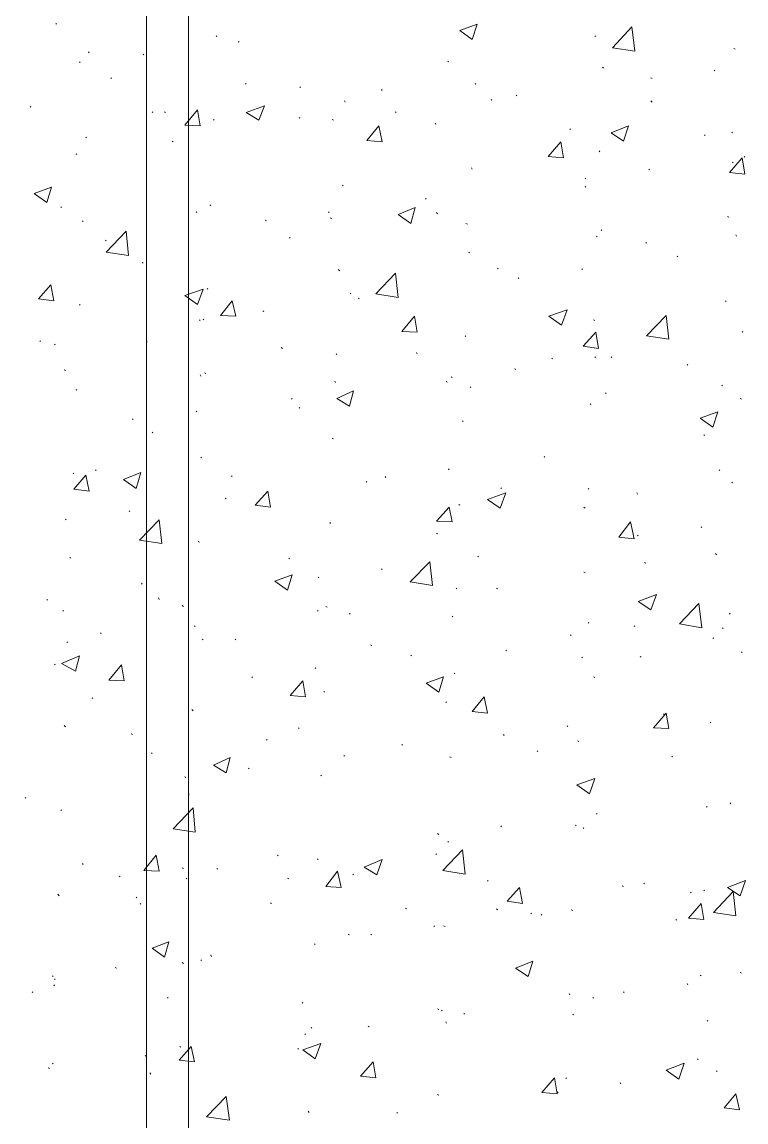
# Model space of a CAD drawing. Header units: millimetres. Extents: x 2928 to 3112, y 1220 to 1280.
# Drawn here: x 2971.976 to 2973.706, y 1249.013 to 1251.642 of the extents above; entities that cross this region are included whole.
import ezdxf

# ---------------------------------------------------------------- set-up
doc = ezdxf.new("R2010")
doc.units = ezdxf.units.MM

msp = doc.modelspace()

# ---------------------------------------------------------------- linework, layer by layer
at = {"color": 253, "linetype": 'Continuous', "lineweight": 5, "true_color": 0x9a9a9a}
for points in [[(2961.3116, 1241.9003), (2980.43854, 1241.9003), (2980.43854, 1247.74538), (2972.27343, 1247.74538), (2972.27343, 1256.61384), (2980.43854, 1256.61384), (2980.43854, 1261.45224), (2961.3116, 1261.45224), (2961.3116, 1249.1904)], [(2980.53854, 1247.84538), (2972.37343, 1247.84538), (2972.37343, 1256.51384), (2980.53854, 1256.51384)]]:
    msp.add_lwpolyline(points, dxfattribs=at)
at = {"color": 92, "linetype": 'Continuous', "lineweight": 13, "true_color": 0x00b800}
for points in [[(2972.05842, 1251.6371), (2972.05676, 1251.63877), (2972.05676, 1251.63877)], [(2973.02177, 1251.6221), (2973.06344, 1251.6371), (2973.06344, 1251.6371)], [(2973.05177, 1251.60044), (2973.06344, 1251.6371), (2973.06344, 1251.6371)], [(2972.44176, 1251.6071), (2972.4401, 1251.60877), (2972.4401, 1251.60877)], [(2973.02177, 1251.6221), (2973.05177, 1251.60044), (2973.05177, 1251.60044)], [(2973.34677, 1251.6071), (2973.34511, 1251.60877), (2973.34511, 1251.60877)], [(2973.38678, 1251.58044), (2973.43344, 1251.63044), (2973.43344, 1251.63044)], [(2973.44011, 1251.5721), (2973.43344, 1251.63044), (2973.43344, 1251.63044)], [(2972.4951, 1251.59377), (2972.49343, 1251.59544), (2972.49343, 1251.59544)], [(2973.38678, 1251.58044), (2973.44011, 1251.5721), (2973.44011, 1251.5721)], [(2972.13676, 1251.56877), (2972.13509, 1251.57044), (2972.13509, 1251.57044)], [(2972.26676, 1251.56377), (2972.26509, 1251.56544), (2972.26509, 1251.56544)], [(2973.68011, 1251.5771), (2973.67678, 1251.57877), (2973.67678, 1251.57877)], [(2972.11509, 1251.54543), (2972.11342, 1251.5471), (2972.11342, 1251.5471)], [(2972.9951, 1251.5471), (2972.99344, 1251.54877), (2972.99344, 1251.54877)], [(2973.36511, 1251.5321), (2973.36344, 1251.53377), (2973.36344, 1251.53377)], [(2972.19009, 1251.5071), (2972.18842, 1251.50877), (2972.18842, 1251.50877)], [(2973.48178, 1251.5071), (2973.47844, 1251.50877), (2973.47844, 1251.50877)], [(2973.63178, 1251.52543), (2973.63011, 1251.5271), (2973.63011, 1251.5271)], [(2972.51176, 1251.49377), (2972.5101, 1251.49543), (2972.5101, 1251.49543)], [(2972.64176, 1251.48543), (2972.6401, 1251.4871), (2972.6401, 1251.4871)], [(2972.83677, 1251.47877), (2972.8351, 1251.48043), (2972.8351, 1251.48043)], [(2973.0601, 1251.49377), (2973.05844, 1251.49543), (2973.05844, 1251.49543)], [(2972.74843, 1251.45043), (2972.74677, 1251.45377), (2972.74677, 1251.45377)], [(2973.09844, 1251.45543), (2973.09677, 1251.4571), (2973.09677, 1251.4571)], [(2973.15844, 1251.46543), (2973.15677, 1251.4671), (2973.15677, 1251.4671)], [(2973.48178, 1251.45043), (2973.47844, 1251.45377), (2973.47844, 1251.45377)], [(2971.99676, 1251.43877), (2971.99509, 1251.44043), (2971.99509, 1251.44043)], [(2972.28843, 1251.42543), (2972.28676, 1251.4271), (2972.28676, 1251.4271)], [(2972.31843, 1251.42543), (2972.31676, 1251.4271), (2972.31676, 1251.4271)], [(2972.36509, 1251.39543), (2972.39509, 1251.4321), (2972.39509, 1251.4321)], [(2972.40176, 1251.39377), (2972.39509, 1251.4321), (2972.39509, 1251.4321)], [(2972.51176, 1251.42543), (2972.5551, 1251.4421), (2972.5551, 1251.4421)], [(2972.51176, 1251.42543), (2972.54176, 1251.4071), (2972.54176, 1251.4071)], [(2972.54176, 1251.4071), (2972.5551, 1251.4421), (2972.5551, 1251.4421)], [(2972.8701, 1251.42543), (2972.86843, 1251.4271), (2972.86843, 1251.4271)], [(2972.4351, 1251.4071), (2972.43343, 1251.40877), (2972.43343, 1251.40877)], [(2972.6401, 1251.4121), (2972.63843, 1251.41377), (2972.63843, 1251.41377)], [(2972.7201, 1251.4071), (2972.71677, 1251.40877), (2972.71677, 1251.40877)], [(2972.9651, 1251.3971), (2972.96344, 1251.40043), (2972.96344, 1251.40043)], [(2972.36509, 1251.39543), (2972.40176, 1251.39377), (2972.40176, 1251.39377)], [(2972.8001, 1251.35877), (2972.82843, 1251.39377), (2972.82843, 1251.39377)], [(2972.83677, 1251.35543), (2972.82843, 1251.39377), (2972.82843, 1251.39377)], [(2973.28677, 1251.38543), (2973.28511, 1251.3871), (2973.28511, 1251.3871)], [(2973.38344, 1251.3771), (2973.42511, 1251.39377), (2973.42511, 1251.39377)], [(2973.38344, 1251.3771), (2973.41344, 1251.3571), (2973.41344, 1251.3571)], [(2973.41344, 1251.3571), (2973.42511, 1251.39377), (2973.42511, 1251.39377)], [(2973.60845, 1251.37043), (2973.60678, 1251.3721), (2973.60678, 1251.3721)], [(2973.67345, 1251.3771), (2973.67178, 1251.37877), (2973.67178, 1251.37877)], [(2972.13009, 1251.36543), (2972.12842, 1251.3671), (2972.12842, 1251.3671)], [(2972.33676, 1251.35543), (2972.33509, 1251.3571), (2972.33509, 1251.3571)], [(2972.8001, 1251.35877), (2972.83677, 1251.35543), (2972.83677, 1251.35543)], [(2973.23344, 1251.32043), (2973.26344, 1251.35543), (2973.26344, 1251.35543)], [(2973.27011, 1251.3171), (2973.26344, 1251.35543), (2973.26344, 1251.35543)], [(2972.10676, 1251.32543), (2972.10509, 1251.3271), (2972.10509, 1251.3271)], [(2973.23344, 1251.32043), (2973.27011, 1251.3171), (2973.27011, 1251.3171)], [(2973.35677, 1251.3321), (2973.35511, 1251.33377), (2973.35511, 1251.33377)], [(2973.70345, 1251.31876), (2973.70178, 1251.32043), (2973.70178, 1251.32043)], [(2973.05177, 1251.29043), (2973.0501, 1251.29376), (2973.0501, 1251.29376)], [(2973.66678, 1251.2821), (2973.69678, 1251.3171), (2973.69678, 1251.3171)], [(2973.67511, 1251.30543), (2973.67345, 1251.3071), (2973.67345, 1251.3071)], [(2973.70345, 1251.27876), (2973.69678, 1251.3171), (2973.69678, 1251.3171)], [(2973.32344, 1251.2671), (2973.32177, 1251.26876), (2973.32177, 1251.26876)], [(2973.47511, 1251.28876), (2973.47344, 1251.29043), (2973.47344, 1251.29043)], [(2973.66678, 1251.2821), (2973.70345, 1251.27876), (2973.70345, 1251.27876)], [(2972.00509, 1251.2321), (2972.04676, 1251.2471), (2972.04676, 1251.2471)], [(2972.03509, 1251.21043), (2972.04676, 1251.2471), (2972.04676, 1251.2471)], [(2972.74343, 1251.25043), (2972.74177, 1251.2521), (2972.74177, 1251.2521)], [(2973.32344, 1251.2471), (2973.32177, 1251.24876), (2973.32177, 1251.24876)], [(2972.00509, 1251.2321), (2972.03509, 1251.21043), (2972.03509, 1251.21043)], [(2972.94177, 1251.21876), (2972.9401, 1251.22043), (2972.9401, 1251.22043)], [(2972.07009, 1251.19876), (2972.06842, 1251.20043), (2972.06842, 1251.20043)], [(2972.39343, 1251.1871), (2972.39176, 1251.18876), (2972.39176, 1251.18876)], [(2972.42676, 1251.20376), (2972.42509, 1251.20543), (2972.42509, 1251.20543)], [(2972.7101, 1251.1871), (2972.70843, 1251.18876), (2972.70843, 1251.18876)], [(2972.8751, 1251.1821), (2972.9151, 1251.19876), (2972.9151, 1251.19876)], [(2972.9051, 1251.16043), (2972.9151, 1251.19876), (2972.9151, 1251.19876)], [(2972.96844, 1251.18376), (2972.96677, 1251.1871), (2972.96677, 1251.1871)], [(2972.12176, 1251.16543), (2972.12009, 1251.1671), (2972.12009, 1251.1671)], [(2972.5601, 1251.1671), (2972.55676, 1251.16876), (2972.55676, 1251.16876)], [(2972.7151, 1251.1721), (2972.71343, 1251.17376), (2972.71343, 1251.17376)], [(2972.8751, 1251.1821), (2972.9051, 1251.16043), (2972.9051, 1251.16043)], [(2973.0401, 1251.15876), (2973.03677, 1251.16043), (2973.03677, 1251.16043)], [(2973.66511, 1251.17543), (2973.66178, 1251.1771), (2973.66178, 1251.1771)], [(2972.17676, 1251.09209), (2972.22509, 1251.1421), (2972.22509, 1251.1421)], [(2972.23009, 1251.08376), (2972.22509, 1251.1421), (2972.22509, 1251.1421)], [(2973.36178, 1251.14376), (2973.36011, 1251.14543), (2973.36011, 1251.14543)], [(2973.68345, 1251.13043), (2973.68178, 1251.13376), (2973.68178, 1251.13376)], [(2972.17676, 1251.11876), (2972.17509, 1251.12043), (2972.17509, 1251.12043)], [(2972.61676, 1251.12543), (2972.6151, 1251.1271), (2972.6151, 1251.1271)], [(2973.35011, 1251.12876), (2973.34844, 1251.13043), (2973.34844, 1251.13043)], [(2973.46844, 1251.11376), (2973.46678, 1251.11543), (2973.46678, 1251.11543)], [(2972.17676, 1251.09209), (2972.23009, 1251.08376), (2972.23009, 1251.08376)], [(2973.0451, 1251.09043), (2973.04344, 1251.09209), (2973.04344, 1251.09209)], [(2973.54344, 1251.08043), (2973.54178, 1251.08209), (2973.54178, 1251.08209)], [(2972.26509, 1251.06543), (2972.26343, 1251.06709), (2972.26343, 1251.06709)], [(2972.7351, 1251.04709), (2972.73177, 1251.05043), (2972.73177, 1251.05043)], [(2972.82177, 1250.99209), (2972.86843, 1251.04209), (2972.86843, 1251.04209)], [(2972.8751, 1250.98376), (2972.86843, 1251.04209), (2972.86843, 1251.04209)], [(2973.11344, 1251.05209), (2973.11177, 1251.05376), (2973.11177, 1251.05376)], [(2973.16344, 1251.02876), (2973.16177, 1251.03043), (2973.16177, 1251.03043)], [(2973.31511, 1251.05043), (2973.31344, 1251.05209), (2973.31344, 1251.05209)], [(2972.01509, 1250.98043), (2972.04509, 1251.01376), (2972.04509, 1251.01376)], [(2972.05176, 1250.97543), (2972.04509, 1251.01376), (2972.04509, 1251.01376)], [(2972.36509, 1250.98876), (2972.40843, 1251.00376), (2972.40843, 1251.00376)], [(2972.39509, 1250.96709), (2972.40843, 1251.00376), (2972.40843, 1251.00376)], [(2972.42009, 1251.00376), (2972.41843, 1251.00543), (2972.41843, 1251.00543)], [(2972.01509, 1250.98043), (2972.05176, 1250.97543), (2972.05176, 1250.97543)], [(2972.36509, 1250.98876), (2972.39509, 1250.96709), (2972.39509, 1250.96709)], [(2972.4501, 1250.94043), (2972.47843, 1250.97543), (2972.47843, 1250.97543)], [(2972.48676, 1250.93876), (2972.47843, 1250.97543), (2972.47843, 1250.97543)], [(2972.76177, 1250.99209), (2972.7601, 1250.99376), (2972.7601, 1250.99376)], [(2972.78177, 1250.98043), (2972.7801, 1250.98209), (2972.7801, 1250.98209)], [(2972.82177, 1250.99209), (2972.8751, 1250.98376), (2972.8751, 1250.98376)], [(2973.65845, 1250.97376), (2973.65678, 1250.97543), (2973.65678, 1250.97543)], [(2972.11509, 1250.96543), (2972.11342, 1250.96709), (2972.11342, 1250.96709)], [(2972.55343, 1250.95043), (2972.55176, 1250.95209), (2972.55176, 1250.95209)], [(2973.23511, 1250.93876), (2973.27844, 1250.95376), (2973.27844, 1250.95376)], [(2973.26511, 1250.91709), (2973.27844, 1250.95376), (2973.27844, 1250.95376)], [(2972.40176, 1250.92876), (2972.40009, 1250.93043), (2972.40009, 1250.93043)], [(2972.41009, 1250.93043), (2972.40843, 1250.93209), (2972.40843, 1250.93209)], [(2972.4501, 1250.94043), (2972.48676, 1250.93876), (2972.48676, 1250.93876)], [(2972.88343, 1250.90209), (2972.91344, 1250.93876), (2972.91344, 1250.93876)], [(2972.9201, 1250.90043), (2972.91344, 1250.93876), (2972.91344, 1250.93876)], [(2973.23511, 1250.93876), (2973.26511, 1250.91709), (2973.26511, 1250.91709)], [(2973.34511, 1250.92876), (2973.34177, 1250.93043), (2973.34177, 1250.93043)], [(2973.46844, 1250.89209), (2973.51511, 1250.94043), (2973.51511, 1250.94043)], [(2973.52178, 1250.88376), (2973.51511, 1250.94043), (2973.51511, 1250.94043)], [(2972.88343, 1250.90209), (2972.9201, 1250.90043), (2972.9201, 1250.90043)], [(2973.31677, 1250.86709), (2973.34677, 1250.90043), (2973.34677, 1250.90043)], [(2973.35344, 1250.86209), (2973.34677, 1250.90043), (2973.34677, 1250.90043)], [(2973.69845, 1250.90043), (2973.69678, 1250.90209), (2973.69678, 1250.90209)], [(2972.02009, 1250.87876), (2972.01842, 1250.88043), (2972.01842, 1250.88043)], [(2972.05509, 1250.87043), (2972.05342, 1250.87209), (2972.05342, 1250.87209)], [(2972.27509, 1250.87709), (2972.27343, 1250.87876), (2972.27343, 1250.87876)], [(2973.03677, 1250.89043), (2973.0351, 1250.89209), (2973.0351, 1250.89209)], [(2973.46844, 1250.89209), (2973.52178, 1250.88376), (2973.52178, 1250.88376)], [(2972.59843, 1250.86209), (2972.5951, 1250.86376), (2972.5951, 1250.86376)], [(2972.72843, 1250.84709), (2972.72677, 1250.84876), (2972.72677, 1250.84876)], [(2972.9201, 1250.84876), (2972.91844, 1250.85209), (2972.91844, 1250.85209)], [(2973.31677, 1250.86709), (2973.35344, 1250.86209), (2973.35344, 1250.86209)], [(2973.24344, 1250.83709), (2973.24177, 1250.83876), (2973.24177, 1250.83876)], [(2973.34677, 1250.84042), (2973.34511, 1250.84209), (2973.34511, 1250.84209)], [(2973.38511, 1250.84042), (2973.38344, 1250.84209), (2973.38344, 1250.84209)], [(2973.56678, 1250.82209), (2973.56511, 1250.82376), (2973.56511, 1250.82376)], [(2972.08009, 1250.80876), (2972.07676, 1250.81042), (2972.07676, 1250.81042)], [(2972.40343, 1250.79542), (2972.40176, 1250.79876), (2972.40176, 1250.79876)], [(2972.41509, 1250.80209), (2972.41176, 1250.80376), (2972.41176, 1250.80376)], [(2973.00344, 1250.79209), (2973.00177, 1250.79376), (2973.00177, 1250.79376)], [(2973.15511, 1250.81042), (2973.15344, 1250.81376), (2973.15344, 1250.81376)], [(2972.7251, 1250.78042), (2972.72343, 1250.78376), (2972.72343, 1250.78376)], [(2972.99177, 1250.78042), (2972.9901, 1250.78376), (2972.9901, 1250.78376)], [(2973.04844, 1250.76876), (2973.04677, 1250.77042), (2973.04677, 1250.77042)], [(2973.65011, 1250.77209), (2973.64845, 1250.77376), (2973.64845, 1250.77376)], [(2972.10676, 1250.76209), (2972.10509, 1250.76376), (2972.10509, 1250.76376)], [(2972.62176, 1250.74042), (2972.6201, 1250.74209), (2972.6201, 1250.74209)], [(2972.72843, 1250.74209), (2972.76843, 1250.76042), (2972.76843, 1250.76042)], [(2972.72843, 1250.74209), (2972.75843, 1250.72376), (2972.75843, 1250.72376)], [(2972.75843, 1250.72376), (2972.76843, 1250.76042), (2972.76843, 1250.76042)], [(2973.37178, 1250.75376), (2973.37011, 1250.75542), (2973.37011, 1250.75542)], [(2973.69511, 1250.74042), (2973.69178, 1250.74209), (2973.69178, 1250.74209)], [(2972.6401, 1250.71876), (2972.63843, 1250.72042), (2972.63843, 1250.72042)], [(2973.33511, 1250.72709), (2973.33344, 1250.73042), (2973.33344, 1250.73042)], [(2972.24176, 1250.69209), (2972.24009, 1250.69376), (2972.24009, 1250.69376)], [(2972.39343, 1250.71042), (2972.39176, 1250.71209), (2972.39176, 1250.71209)], [(2973.0301, 1250.68709), (2973.02844, 1250.68876), (2973.02844, 1250.68876)], [(2973.59678, 1250.69542), (2973.63845, 1250.71042), (2973.63845, 1250.71042)], [(2973.59678, 1250.69542), (2973.62678, 1250.67376), (2973.62678, 1250.67376)], [(2973.62678, 1250.67376), (2973.63845, 1250.71042), (2973.63845, 1250.71042)], [(2972.28843, 1250.66042), (2972.28676, 1250.66209), (2972.28676, 1250.66209)], [(2972.7201, 1250.64542), (2972.71677, 1250.64709), (2972.71677, 1250.64709)], [(2973.60678, 1250.65376), (2973.60511, 1250.65542), (2973.60511, 1250.65542)], [(2972.40509, 1250.60042), (2972.40343, 1250.60209), (2972.40343, 1250.60209)], [(2973.22511, 1250.60209), (2973.22344, 1250.60375), (2973.22344, 1250.60375)], [(2972.10009, 1250.56209), (2972.09842, 1250.56375), (2972.09842, 1250.56375)], [(2972.10009, 1250.52542), (2972.12842, 1250.55875), (2972.12842, 1250.55875)], [(2972.13676, 1250.52042), (2972.12842, 1250.55875), (2972.12842, 1250.55875)], [(2972.15342, 1250.57042), (2972.15176, 1250.57209), (2972.15176, 1250.57209)], [(2972.21843, 1250.54875), (2972.26009, 1250.56542), (2972.26009, 1250.56542)], [(2972.24843, 1250.52709), (2972.26009, 1250.56542), (2972.26009, 1250.56542)], [(2972.47843, 1250.55542), (2972.47676, 1250.55709), (2972.47676, 1250.55709)], [(2972.8451, 1250.55375), (2972.84343, 1250.55542), (2972.84343, 1250.55542)], [(2972.99677, 1250.57209), (2972.9951, 1250.57375), (2972.9951, 1250.57375)], [(2973.64345, 1250.57042), (2973.64178, 1250.57209), (2973.64178, 1250.57209)], [(2972.21843, 1250.54875), (2972.24843, 1250.52709), (2972.24843, 1250.52709)], [(2972.8001, 1250.54209), (2972.79843, 1250.54375), (2972.79843, 1250.54375)], [(2973.12177, 1250.52709), (2973.1201, 1250.52875), (2973.1201, 1250.52875)], [(2973.67345, 1250.54042), (2973.67178, 1250.54209), (2973.67178, 1250.54209)], [(2972.10009, 1250.52542), (2972.13676, 1250.52042), (2972.13676, 1250.52042)], [(2972.46343, 1250.50209), (2972.46176, 1250.50375), (2972.46176, 1250.50375)], [(2972.53343, 1250.48709), (2972.56343, 1250.52042), (2972.56343, 1250.52042)], [(2972.5701, 1250.48209), (2972.56343, 1250.52042), (2972.56343, 1250.52042)], [(2973.08844, 1250.50042), (2973.13177, 1250.51709), (2973.13177, 1250.51709)], [(2973.11844, 1250.48042), (2973.13177, 1250.51709), (2973.13177, 1250.51709)], [(2973.33011, 1250.52542), (2973.32844, 1250.52709), (2973.32844, 1250.52709)], [(2973.44678, 1250.51375), (2973.44511, 1250.51709), (2973.44511, 1250.51709)], [(2972.53343, 1250.48709), (2972.5701, 1250.48209), (2972.5701, 1250.48209)], [(2972.96677, 1250.44875), (2972.99677, 1250.48209), (2972.99677, 1250.48209)], [(2973.00344, 1250.44709), (2972.99677, 1250.48209), (2972.99677, 1250.48209)], [(2973.02177, 1250.48709), (2973.0201, 1250.48875), (2973.0201, 1250.48875)], [(2973.08844, 1250.50042), (2973.11844, 1250.48042), (2973.11844, 1250.48042)], [(2973.32177, 1250.48042), (2973.31844, 1250.48209), (2973.31844, 1250.48209)], [(2972.08176, 1250.45209), (2972.08009, 1250.45375), (2972.08009, 1250.45375)], [(2972.23343, 1250.47209), (2972.23176, 1250.47375), (2972.23176, 1250.47375)], [(2972.25676, 1250.40375), (2972.30343, 1250.45209), (2972.30343, 1250.45209)], [(2972.31009, 1250.39542), (2972.30343, 1250.45209), (2972.30343, 1250.45209)], [(2972.71343, 1250.44375), (2972.71177, 1250.44542), (2972.71177, 1250.44542)], [(2972.96677, 1250.44875), (2973.00344, 1250.44709), (2973.00344, 1250.44709)], [(2973.40178, 1250.41042), (2973.43011, 1250.44709), (2973.43011, 1250.44709)], [(2973.43844, 1250.40709), (2973.43011, 1250.44709), (2973.43011, 1250.44709)], [(2973.60011, 1250.43375), (2973.59845, 1250.43542), (2973.59845, 1250.43542)], [(2972.25676, 1250.40375), (2972.31009, 1250.39542), (2972.31009, 1250.39542)], [(2972.40009, 1250.39875), (2972.39676, 1250.40042), (2972.39676, 1250.40042)], [(2972.96844, 1250.41875), (2972.96677, 1250.42042), (2972.96677, 1250.42042)], [(2973.40178, 1250.41042), (2973.43844, 1250.40709), (2973.43844, 1250.40709)], [(2973.44844, 1250.41375), (2973.44678, 1250.41542), (2973.44678, 1250.41542)], [(2973.63511, 1250.36875), (2973.63345, 1250.37208), (2973.63345, 1250.37208)], [(2972.09176, 1250.36042), (2972.09009, 1250.36208), (2972.09009, 1250.36208)], [(2972.6151, 1250.35875), (2972.61343, 1250.36042), (2972.61343, 1250.36042)], [(2972.90344, 1250.30375), (2972.9501, 1250.35208), (2972.9501, 1250.35208)], [(2972.95677, 1250.29542), (2972.9501, 1250.35208), (2972.9501, 1250.35208)], [(2973.06677, 1250.36375), (2973.0651, 1250.36542), (2973.0651, 1250.36542)], [(2973.46678, 1250.34875), (2973.46344, 1250.35042), (2973.46344, 1250.35042)], [(2972.5801, 1250.30542), (2972.62176, 1250.32042), (2972.62176, 1250.32042)], [(2972.6101, 1250.28375), (2972.62176, 1250.32042), (2972.62176, 1250.32042)], [(2972.83677, 1250.33375), (2972.8351, 1250.33542), (2972.8351, 1250.33542)], [(2973.32177, 1250.32542), (2973.31844, 1250.32708), (2973.31844, 1250.32708)], [(2972.26343, 1250.29875), (2972.26176, 1250.30042), (2972.26176, 1250.30042)], [(2972.5801, 1250.30542), (2972.6101, 1250.28375), (2972.6101, 1250.28375)], [(2972.6851, 1250.31375), (2972.68343, 1250.31542), (2972.68343, 1250.31542)], [(2972.90344, 1250.30375), (2972.95677, 1250.29542), (2972.95677, 1250.29542)], [(2973.0151, 1250.28708), (2973.01344, 1250.28875), (2973.01344, 1250.28875)], [(2973.11177, 1250.28708), (2973.1101, 1250.28875), (2973.1101, 1250.28875)], [(2973.44844, 1250.25708), (2973.49178, 1250.27375), (2973.49178, 1250.27375)], [(2973.47844, 1250.23708), (2973.49178, 1250.27375), (2973.49178, 1250.27375)], [(2972.03676, 1250.26042), (2972.03509, 1250.26208), (2972.03509, 1250.26208)], [(2972.30343, 1250.26208), (2972.30176, 1250.26542), (2972.30176, 1250.26542)], [(2972.36176, 1250.24542), (2972.35843, 1250.24708), (2972.35843, 1250.24708)], [(2972.7051, 1250.24375), (2972.70177, 1250.24542), (2972.70177, 1250.24542)], [(2973.44844, 1250.25708), (2973.47844, 1250.23708), (2973.47844, 1250.23708)], [(2973.54678, 1250.20375), (2973.59344, 1250.25208), (2973.59344, 1250.25208)], [(2973.60011, 1250.19375), (2973.59344, 1250.25208), (2973.59344, 1250.25208)], [(2972.07509, 1250.23375), (2972.07342, 1250.23542), (2972.07342, 1250.23542)], [(2972.68343, 1250.23375), (2972.68177, 1250.23542), (2972.68177, 1250.23542)], [(2972.7601, 1250.22708), (2972.75843, 1250.22875), (2972.75843, 1250.22875)], [(2973.0051, 1250.22042), (2973.00344, 1250.22208), (2973.00344, 1250.22208)], [(2973.66845, 1250.22708), (2973.66678, 1250.22875), (2973.66678, 1250.22875)], [(2972.39009, 1250.19708), (2972.38843, 1250.19875), (2972.38843, 1250.19875)], [(2973.33011, 1250.20542), (2973.32844, 1250.20708), (2973.32844, 1250.20708)], [(2973.44011, 1250.19708), (2973.43844, 1250.19875), (2973.43844, 1250.19875)], [(2973.54678, 1250.20375), (2973.60011, 1250.19375), (2973.60011, 1250.19375)], [(2973.65178, 1250.19208), (2973.65011, 1250.19375), (2973.65011, 1250.19375)], [(2972.08509, 1250.15875), (2972.08342, 1250.16041), (2972.08342, 1250.16041)], [(2972.16509, 1250.18042), (2972.16342, 1250.18208), (2972.16342, 1250.18208)], [(2972.40843, 1250.16542), (2972.40676, 1250.16708), (2972.40676, 1250.16708)], [(2972.48676, 1250.16542), (2972.4851, 1250.16708), (2972.4851, 1250.16708)], [(2973.28844, 1250.17542), (2973.28677, 1250.17708), (2973.28677, 1250.17708)], [(2973.62845, 1250.16875), (2973.62678, 1250.17042), (2973.62678, 1250.17042)], [(2972.81177, 1250.15208), (2972.80843, 1250.15375), (2972.80843, 1250.15375)], [(2973.13344, 1250.13875), (2973.13177, 1250.14041), (2973.13177, 1250.14041)], [(2973.69678, 1250.13541), (2973.69511, 1250.13708), (2973.69511, 1250.13708)], [(2972.07009, 1250.10875), (2972.11342, 1250.12708), (2972.11342, 1250.12708)], [(2972.07009, 1250.10875), (2972.10342, 1250.09041), (2972.10342, 1250.09041)], [(2972.10342, 1250.09041), (2972.11342, 1250.12708), (2972.11342, 1250.12708)], [(2972.90677, 1250.12708), (2972.9051, 1250.12875), (2972.9051, 1250.12875)], [(2973.31511, 1250.12208), (2973.31344, 1250.12375), (2973.31344, 1250.12375)], [(2973.45511, 1250.12375), (2973.45344, 1250.12541), (2973.45344, 1250.12541)], [(2972.05509, 1250.10541), (2972.05342, 1250.10708), (2972.05342, 1250.10708)], [(2972.18342, 1250.06875), (2972.21343, 1250.10541), (2972.21343, 1250.10541)], [(2972.22009, 1250.06708), (2972.21343, 1250.10541), (2972.21343, 1250.10541)], [(2972.67843, 1250.09708), (2972.67677, 1250.09875), (2972.67677, 1250.09875)], [(2973.0101, 1250.08375), (2973.00844, 1250.08541), (2973.00844, 1250.08541)], [(2972.18342, 1250.06875), (2972.22009, 1250.06708), (2972.22009, 1250.06708)], [(2972.52676, 1250.07541), (2972.5251, 1250.07708), (2972.5251, 1250.07708)], [(2972.61676, 1250.03208), (2972.64676, 1250.06708), (2972.64676, 1250.06708)], [(2972.65343, 1250.02875), (2972.64676, 1250.06708), (2972.64676, 1250.06708)], [(2972.94177, 1250.06208), (2972.98344, 1250.07708), (2972.98344, 1250.07708)], [(2972.94177, 1250.06208), (2972.97177, 1250.04041), (2972.97177, 1250.04041)], [(2972.97177, 1250.04041), (2972.98344, 1250.07708), (2972.98344, 1250.07708)], [(2973.34511, 1250.07541), (2973.34177, 1250.07708), (2973.34177, 1250.07708)], [(2972.61676, 1250.03208), (2972.65343, 1250.02875), (2972.65343, 1250.02875)], [(2972.69843, 1250.04041), (2972.69677, 1250.04208), (2972.69677, 1250.04208)], [(2972.14509, 1250.02541), (2972.14342, 1250.02708), (2972.14342, 1250.02708)], [(2972.9901, 1250.01541), (2972.98844, 1250.01708), (2972.98844, 1250.01708)], [(2973.05177, 1249.99375), (2973.0801, 1250.02875), (2973.0801, 1250.02875)], [(2973.08844, 1249.99041), (2973.0801, 1250.02875), (2973.0801, 1250.02875)], [(2972.38509, 1249.99541), (2972.38176, 1249.99875), (2972.38176, 1249.99875)], [(2973.05177, 1249.99375), (2973.08844, 1249.99041), (2973.08844, 1249.99041)], [(2973.48511, 1249.95541), (2973.51511, 1249.99041), (2973.51511, 1249.99041)], [(2973.51011, 1249.98708), (2973.50844, 1249.98875), (2973.50844, 1249.98875)], [(2973.52178, 1249.95375), (2973.51511, 1249.99041), (2973.51511, 1249.99041)], [(2972.08009, 1249.95708), (2972.07676, 1249.96041), (2972.07676, 1249.96041)], [(2972.63843, 1249.95375), (2972.63676, 1249.95541), (2972.63676, 1249.95541)], [(2973.28011, 1249.95708), (2973.27844, 1249.96041), (2973.27844, 1249.96041)], [(2973.48511, 1249.95541), (2973.52178, 1249.95375), (2973.52178, 1249.95375)], [(2973.62178, 1249.96708), (2973.62011, 1249.96875), (2973.62011, 1249.96875)], [(2972.24009, 1249.93875), (2972.23676, 1249.94041), (2972.23676, 1249.94041)], [(2972.56176, 1249.92541), (2972.5601, 1249.92708), (2972.5601, 1249.92708)], [(2973.12844, 1249.93708), (2973.12677, 1249.93875), (2973.12677, 1249.93875)], [(2973.30677, 1249.92208), (2973.30344, 1249.92374), (2973.30344, 1249.92374)], [(2972.8851, 1249.91374), (2972.88343, 1249.91541), (2972.88343, 1249.91541)], [(2973.20844, 1249.89874), (2973.20677, 1249.90041), (2973.20677, 1249.90041)], [(2972.28676, 1249.89374), (2972.28509, 1249.89541), (2972.28509, 1249.89541)], [(2972.43343, 1249.86541), (2972.47343, 1249.88374), (2972.47343, 1249.88374)], [(2972.46343, 1249.84708), (2972.47343, 1249.88374), (2972.47343, 1249.88374)], [(2972.74677, 1249.88708), (2972.7451, 1249.88874), (2972.7451, 1249.88874)], [(2973.00177, 1249.88374), (2972.99844, 1249.88541), (2972.99844, 1249.88541)], [(2973.53011, 1249.88541), (2973.52844, 1249.88708), (2973.52844, 1249.88708)], [(2972.43343, 1249.86541), (2972.46343, 1249.84708), (2972.46343, 1249.84708)], [(2972.51843, 1249.85708), (2972.51676, 1249.85874), (2972.51676, 1249.85874)], [(2972.36676, 1249.83541), (2972.36509, 1249.83874), (2972.36509, 1249.83874)], [(2972.69177, 1249.84041), (2972.6901, 1249.84208), (2972.6901, 1249.84208)], [(2973.30177, 1249.81874), (2973.34511, 1249.83374), (2973.34511, 1249.83374)], [(2973.30177, 1249.81874), (2973.33177, 1249.79708), (2973.33177, 1249.79708)], [(2973.33177, 1249.79708), (2973.34511, 1249.83374), (2973.34511, 1249.83374)], [(2972.37509, 1249.79541), (2972.37343, 1249.79708), (2972.37343, 1249.79708)], [(2971.98509, 1249.78708), (2971.98342, 1249.78874), (2971.98342, 1249.78874)], [(2973.61345, 1249.76541), (2973.61178, 1249.76708), (2973.61178, 1249.76708)], [(2973.67011, 1249.77374), (2973.66845, 1249.77541), (2973.66845, 1249.77541)], [(2972.07009, 1249.75708), (2972.06842, 1249.75874), (2972.06842, 1249.75874)], [(2972.33676, 1249.71374), (2972.38509, 1249.76374), (2972.38509, 1249.76374)], [(2972.39009, 1249.70541), (2972.38509, 1249.76374), (2972.38509, 1249.76374)], [(2973.35011, 1249.74874), (2973.34844, 1249.75041), (2973.34844, 1249.75041)], [(2972.33676, 1249.71374), (2972.39009, 1249.70541), (2972.39009, 1249.70541)], [(2973.12177, 1249.71874), (2973.1201, 1249.72041), (2973.1201, 1249.72041)], [(2973.30011, 1249.72041), (2973.29844, 1249.72208), (2973.29844, 1249.72208)], [(2973.31844, 1249.71374), (2973.31677, 1249.71708), (2973.31677, 1249.71708)], [(2972.97177, 1249.70041), (2972.96844, 1249.70208), (2972.96844, 1249.70208)], [(2972.98177, 1249.61374), (2973.02844, 1249.66374), (2973.02844, 1249.66374)], [(2972.9951, 1249.68207), (2972.99344, 1249.68374), (2972.99344, 1249.68374)], [(2973.0351, 1249.60541), (2973.02844, 1249.66374), (2973.02844, 1249.66374)], [(2972.26676, 1249.61374), (2972.29676, 1249.65041), (2972.29676, 1249.65041)], [(2972.30343, 1249.61207), (2972.29676, 1249.65041), (2972.29676, 1249.65041)], [(2972.58843, 1249.64874), (2972.58676, 1249.65041), (2972.58676, 1249.65041)], [(2972.68343, 1249.64041), (2972.68177, 1249.64207), (2972.68177, 1249.64207)], [(2972.79343, 1249.62207), (2972.83677, 1249.64041), (2972.83677, 1249.64041)], [(2972.82343, 1249.60374), (2972.83677, 1249.64041), (2972.83677, 1249.64041)], [(2972.96677, 1249.65207), (2972.9651, 1249.65374), (2972.9651, 1249.65374)], [(2972.12176, 1249.62874), (2972.12009, 1249.63041), (2972.12009, 1249.63041)], [(2972.26676, 1249.61374), (2972.30343, 1249.61207), (2972.30343, 1249.61207)], [(2972.36176, 1249.61874), (2972.35843, 1249.62041), (2972.35843, 1249.62041)], [(2972.44343, 1249.61707), (2972.44176, 1249.61874), (2972.44176, 1249.61874)], [(2972.70177, 1249.57541), (2972.7301, 1249.61207), (2972.7301, 1249.61207)], [(2972.73843, 1249.57374), (2972.7301, 1249.61207), (2972.7301, 1249.61207)], [(2972.79343, 1249.62207), (2972.82343, 1249.60374), (2972.82343, 1249.60374)], [(2972.98177, 1249.61374), (2973.0351, 1249.60541), (2973.0351, 1249.60541)], [(2972.21009, 1249.59874), (2972.20843, 1249.60041), (2972.20843, 1249.60041)], [(2972.37009, 1249.59374), (2972.36843, 1249.59541), (2972.36843, 1249.59541)], [(2972.61343, 1249.59374), (2972.6101, 1249.59541), (2972.6101, 1249.59541)], [(2972.76843, 1249.60374), (2972.76677, 1249.60541), (2972.76677, 1249.60541)], [(2973.0901, 1249.58874), (2973.08844, 1249.59041), (2973.08844, 1249.59041)], [(2973.46344, 1249.58207), (2973.46178, 1249.58374), (2973.46178, 1249.58374)], [(2973.66178, 1249.57374), (2973.70511, 1249.59041), (2973.70511, 1249.59041)], [(2973.69178, 1249.55374), (2973.70511, 1249.59041), (2973.70511, 1249.59041)], [(2972.06509, 1249.55374), (2972.06176, 1249.55707), (2972.06176, 1249.55707)], [(2972.70177, 1249.57541), (2972.73843, 1249.57374), (2972.73843, 1249.57374)], [(2973.13511, 1249.54041), (2973.16511, 1249.57374), (2973.16511, 1249.57374)], [(2973.17177, 1249.53541), (2973.16511, 1249.57374), (2973.16511, 1249.57374)], [(2973.41344, 1249.57541), (2973.41011, 1249.57707), (2973.41011, 1249.57707)], [(2973.57511, 1249.56041), (2973.57344, 1249.56207), (2973.57344, 1249.56207)], [(2973.60678, 1249.56541), (2973.60511, 1249.56707), (2973.60511, 1249.56707)], [(2973.62845, 1249.51374), (2973.67511, 1249.56374), (2973.67511, 1249.56374)], [(2973.66178, 1249.57374), (2973.69178, 1249.55374), (2973.69178, 1249.55374)], [(2973.68178, 1249.50541), (2973.67511, 1249.56374), (2973.67511, 1249.56374)], [(2972.25009, 1249.54874), (2972.24843, 1249.55041), (2972.24843, 1249.55041)], [(2972.26009, 1249.53374), (2972.25843, 1249.53541), (2972.25843, 1249.53541)], [(2972.57176, 1249.53541), (2972.5701, 1249.53707), (2972.5701, 1249.53707)], [(2973.13511, 1249.54041), (2973.17177, 1249.53541), (2973.17177, 1249.53541)], [(2973.56844, 1249.50041), (2973.59845, 1249.53541), (2973.59845, 1249.53541)], [(2973.60511, 1249.49707), (2973.59845, 1249.53541), (2973.59845, 1249.53541)], [(2972.8951, 1249.52207), (2972.89177, 1249.52374), (2972.89177, 1249.52374)], [(2973.11177, 1249.52041), (2973.1101, 1249.52207), (2973.1101, 1249.52207)], [(2973.19344, 1249.51041), (2973.19177, 1249.51207), (2973.19177, 1249.51207)], [(2973.21844, 1249.50707), (2973.21677, 1249.50874), (2973.21677, 1249.50874)], [(2973.29177, 1249.51874), (2973.28844, 1249.52041), (2973.28844, 1249.52041)], [(2973.62845, 1249.51374), (2973.68178, 1249.50541), (2973.68178, 1249.50541)], [(2972.96177, 1249.48041), (2972.9601, 1249.48207), (2972.9601, 1249.48207)], [(2972.98677, 1249.48041), (2972.98344, 1249.48207), (2972.98344, 1249.48207)], [(2973.54011, 1249.49541), (2973.53844, 1249.49707), (2973.53844, 1249.49707)], [(2973.56844, 1249.50041), (2973.60511, 1249.49707), (2973.60511, 1249.49707)], [(2972.75843, 1249.4604), (2972.7551, 1249.46207), (2972.7551, 1249.46207)], [(2972.81177, 1249.4604), (2972.80843, 1249.46207), (2972.80843, 1249.46207)], [(2972.28676, 1249.42874), (2972.32676, 1249.44374), (2972.32676, 1249.44374)], [(2972.28676, 1249.42874), (2972.31676, 1249.40707), (2972.31676, 1249.40707)], [(2972.31676, 1249.40707), (2972.32676, 1249.44374), (2972.32676, 1249.44374)], [(2972.67677, 1249.43707), (2972.6751, 1249.43874), (2972.6751, 1249.43874)], [(2972.40509, 1249.39874), (2972.40343, 1249.4004), (2972.40343, 1249.4004)], [(2972.42843, 1249.40874), (2972.42676, 1249.41207), (2972.42676, 1249.41207)], [(2972.20176, 1249.3804), (2972.19843, 1249.38207), (2972.19843, 1249.38207)], [(2972.36176, 1249.39207), (2972.35843, 1249.39374), (2972.35843, 1249.39374)], [(2973.15511, 1249.3804), (2973.19677, 1249.39707), (2973.19677, 1249.39707)], [(2973.15511, 1249.3804), (2973.18511, 1249.3604), (2973.18511, 1249.3604)], [(2973.18511, 1249.3604), (2973.19677, 1249.39707), (2973.19677, 1249.39707)], [(2972.05009, 1249.3604), (2972.04842, 1249.36207), (2972.04842, 1249.36207)], [(2972.05509, 1249.35374), (2972.05342, 1249.3554), (2972.05342, 1249.3554)], [(2973.59845, 1249.36207), (2973.59678, 1249.36374), (2973.59678, 1249.36374)], [(2973.69511, 1249.36874), (2973.69178, 1249.3704), (2973.69178, 1249.3704)], [(2972.00176, 1249.32207), (2972.00009, 1249.32374), (2972.00009, 1249.32374)], [(2972.05342, 1249.33874), (2972.05176, 1249.3404), (2972.05176, 1249.3404)], [(2973.28511, 1249.31707), (2973.28344, 1249.3204), (2973.28344, 1249.3204)], [(2973.41511, 1249.32207), (2973.41344, 1249.32374), (2973.41344, 1249.32374)], [(2973.56678, 1249.3404), (2973.56511, 1249.34374), (2973.56511, 1249.34374)], [(2972.32509, 1249.30874), (2972.32343, 1249.3104), (2972.32343, 1249.3104)], [(2972.64676, 1249.29707), (2972.6451, 1249.29874), (2972.6451, 1249.29874)], [(2973.34177, 1249.30874), (2973.34011, 1249.3104), (2973.34011, 1249.3104)], [(2972.97177, 1249.28207), (2972.96844, 1249.28374), (2972.96844, 1249.28374)], [(2972.9801, 1249.27874), (2972.97844, 1249.2804), (2972.97844, 1249.2804)], [(2973.03344, 1249.2704), (2973.03177, 1249.27207), (2973.03177, 1249.27207)], [(2973.29344, 1249.26874), (2973.29177, 1249.2704), (2973.29177, 1249.2704)], [(2972.8051, 1249.2404), (2972.80343, 1249.24207), (2972.80343, 1249.24207)], [(2972.9901, 1249.24874), (2972.98844, 1249.25207), (2972.98844, 1249.25207)], [(2973.61511, 1249.25374), (2973.61345, 1249.2554), (2973.61345, 1249.2554)], [(2972.65343, 1249.22207), (2972.65176, 1249.22373), (2972.65176, 1249.22373)], [(2972.66843, 1249.23707), (2972.66677, 1249.23874), (2972.66677, 1249.23874)], [(2972.35176, 1249.1604), (2972.38009, 1249.19373), (2972.38009, 1249.19373)], [(2972.35509, 1249.19207), (2972.35343, 1249.19373), (2972.35343, 1249.19373)], [(2972.38843, 1249.15707), (2972.38009, 1249.19373), (2972.38009, 1249.19373)], [(2972.63676, 1249.18707), (2972.6351, 1249.18873), (2972.6351, 1249.18873)], [(2972.64676, 1249.1854), (2972.6901, 1249.2004), (2972.6901, 1249.2004)], [(2972.67677, 1249.16373), (2972.6901, 1249.2004), (2972.6901, 1249.2004)], [(2972.27176, 1249.1704), (2972.27009, 1249.17207), (2972.27009, 1249.17207)], [(2972.64676, 1249.1854), (2972.67677, 1249.16373), (2972.67677, 1249.16373)], [(2973.59178, 1249.16207), (2973.59011, 1249.16373), (2973.59011, 1249.16373)], [(2972.04176, 1249.1404), (2972.03842, 1249.14207), (2972.03842, 1249.14207)], [(2972.05009, 1249.15207), (2972.04842, 1249.15373), (2972.04842, 1249.15373)], [(2972.35176, 1249.1604), (2972.38843, 1249.15707), (2972.38843, 1249.15707)], [(2972.7851, 1249.12207), (2972.8151, 1249.15707), (2972.8151, 1249.15707)], [(2972.82177, 1249.11873), (2972.8151, 1249.15707), (2972.8151, 1249.15707)], [(2973.51511, 1249.13707), (2973.55844, 1249.15373), (2973.55844, 1249.15373)], [(2973.51511, 1249.13707), (2973.54511, 1249.1154), (2973.54511, 1249.1154)], [(2973.54511, 1249.1154), (2973.55844, 1249.15373), (2973.55844, 1249.15373)], [(2973.63678, 1249.13373), (2973.63511, 1249.1354), (2973.63511, 1249.1354)], [(2972.28343, 1249.12707), (2972.28176, 1249.1304), (2972.28176, 1249.1304)], [(2972.7851, 1249.12207), (2972.82177, 1249.11873), (2972.82177, 1249.11873)], [(2973.21844, 1249.08373), (2973.24844, 1249.11873), (2973.24844, 1249.11873)], [(2973.25511, 1249.0804), (2973.24844, 1249.11873), (2973.24844, 1249.11873)], [(2973.27677, 1249.11707), (2973.27511, 1249.11873), (2973.27511, 1249.11873)], [(2973.21844, 1249.08373), (2973.25511, 1249.0804), (2973.25511, 1249.0804)], [(2973.25677, 1249.08373), (2973.25511, 1249.0854), (2973.25511, 1249.0854)], [(2973.40678, 1249.10373), (2973.40511, 1249.10707), (2973.40511, 1249.10707)], [(2972.41676, 1249.0254), (2972.46343, 1249.07373), (2972.46343, 1249.07373)], [(2972.47176, 1249.01707), (2972.46343, 1249.07373), (2972.46343, 1249.07373)], [(2972.97177, 1249.07707), (2972.96844, 1249.07873), (2972.96844, 1249.07873)], [(2973.65345, 1249.04707), (2973.68178, 1249.0804), (2973.68178, 1249.0804)], [(2973.69011, 1249.04207), (2973.68178, 1249.0804), (2973.68178, 1249.0804)], [(2972.66177, 1249.0354), (2972.6601, 1249.03873), (2972.6601, 1249.03873)], [(2972.87343, 1249.03373), (2972.87177, 1249.0354), (2972.87177, 1249.0354)], [(2973.65345, 1249.04707), (2973.69011, 1249.04207), (2973.69011, 1249.04207)], [(2972.41676, 1249.0254), (2972.47176, 1249.01707), (2972.47176, 1249.01707)]]:
    msp.add_lwpolyline(points, dxfattribs=at)

doc.saveas('drawing.dxf')
